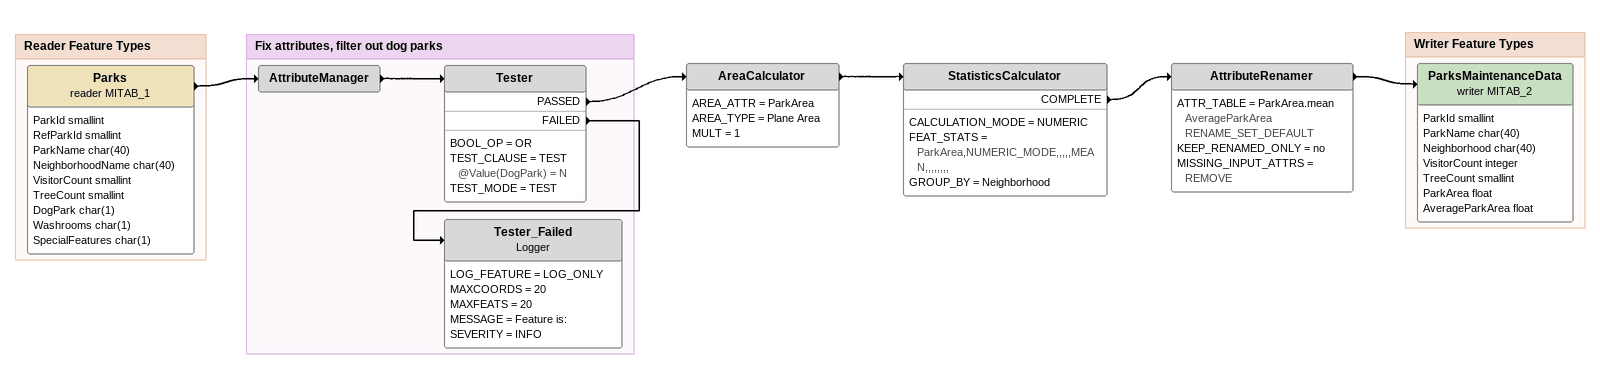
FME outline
AreaCalculator
    AREA_ATTR = ParkArea
    AREA_TYPE = Plane Area
    MULT = 1
    -> StatisticsCalculator
StatisticsCalculator
    CALCULATION_MODE = NUMERIC
    FEAT_STATS = ParkArea,NUMERIC_MODE,,,,,MEAN,,,,,,,,
    GROUP_BY = Neighborhood
    COMPLETE -> AttributeRenamer
AttributeRenamer
    ATTR_TABLE = ParkArea.mean AverageParkArea RENAME_SET_DEFAULT
    KEEP_RENAMED_ONLY = no
    MISSING_INPUT_ATTRS = REMOVE
    -> ParksMaintenanceData (writer MITAB_2)

Bookmark: Reader Feature Types
Parks (reader MITAB_1)
    attributes: ParkId smallint, RefParkId smallint, ParkName char(40), NeighborhoodName char(40), VisitorCount smallint, TreeCount smallint, DogPark char(1), Washrooms char(1), SpecialFeatures char(1)
    -> AttributeManager

Bookmark: Fix attributes, filter out dog parks
AttributeManager
    -> Tester
Tester
    BOOL_OP = OR
    TEST_CLAUSE = TEST @Value(DogPark) = N
    TEST_MODE = TEST
    PASSED -> AreaCalculator
    FAILED -> Tester_Failed
Tester_Failed: Logger
    LOG_FEATURE = LOG_ONLY
    MAXCOORDS = 20
    MAXFEATS = 20
    MESSAGE = Feature is:
    SEVERITY = INFO

Bookmark: Writer Feature Types
ParksMaintenanceData (writer MITAB_2)
    attributes: ParkId smallint, ParkName char(40), Neighborhood char(40), VisitorCount integer, TreeCount smallint, ParkArea float, AverageParkArea float
